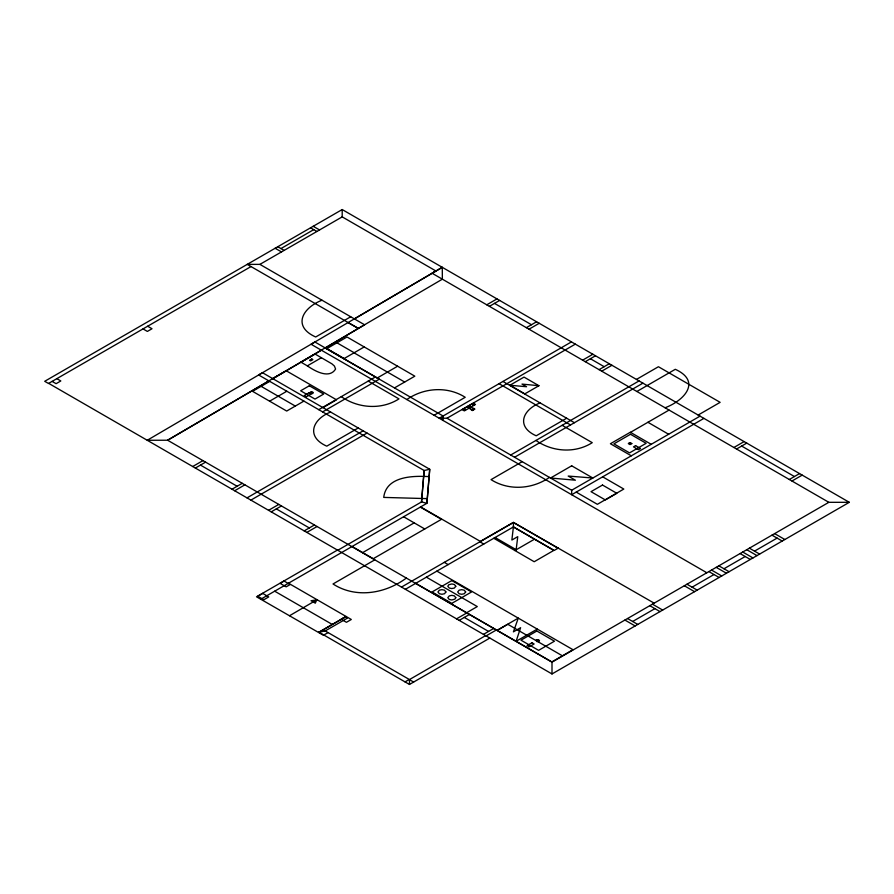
<?xml version="1.0" encoding="UTF-8"?>
<svg xmlns="http://www.w3.org/2000/svg" width="894" height="894" viewBox="0 0 894 894"><rect width="100%" height="100%" fill="white"/><g stroke="black" fill="none" stroke-linecap="round" stroke-linejoin="round"><path stroke-width="1.34" d="M443.1 420.482L443.1 416.001L314.923 342L311.045 344.235L706.841 572.752M474.39 408.659C472.501 412.179 470.188 408.58 474.893 409.072L472.278 410.581L467.271 406.725M516.151 549.788L517.749 536.646L511.86 540.043L513.413 526.935L553.833 550.391L534.199 561.734L493.779 538.266M354.393 318.901L435.937 270.994L342.201 216.873L259.908 264.378L247.213 264.378L358.393 328.456L325.282 347.978L379.313 379.179L322.622 411.899M268.949 380.911L167.614 440.228L442.362 279.185L442.284 267.328L147.242 440.273L167.614 440.228L552 662.152L552 673.953L849.3 502.316L342.201 209.542L44.7 381.302L48.488 383.481L251.002 266.568M272.826 378.676L321.404 350.224M289.555 615.72L317.046 599.706M280.951 248.566L313.727 229.635M322.019 300.228C302.787 307.536 291.779 326.276 315.694 336.993L350.705 316.778M442.284 267.328L432.059 273.229L828.839 502.316L849.3 502.316M272.67 378.587L286.214 370.764L336.524 399.808L322.969 407.63M269.742 381.369L252.521 391.315L286.695 411.05L303.915 401.104M307.324 365.858C314.52 370.82 329.182 379.425 335.585 369.054L334.423 366.048L331.897 363.824L315.079 354.058L300.987 362.193L307.324 365.858L321.427 357.712M269.608 401.183L286.829 391.237M343.855 358.706L364.227 346.939M192.702 466.523L202.927 460.622M195.35 468.054L205.575 462.142M486.761 304.809L496.986 298.909M489.409 306.34L499.634 300.429M318.745 409.664L375.435 376.933M377.246 377.983L397.618 366.216M330.635 412.045C312.33 419.23 305.636 436.808 326.757 446.162L358.237 427.991M394.533 387.884L414.827 376.173L347.006 336.993L326.891 348.604L344.123 358.55M232.015 489.219L242.252 483.319M234.664 490.75L244.889 484.839M526.365 327.673L536.59 321.773M406.826 399.54C423.89 387.638 447.425 385.973 465.215 397.294L434.082 415.274M529.002 329.204L539.238 323.293M247.012 497.88L363.154 430.819M250.89 500.115L367.032 433.065M268.569 510.318L278.794 504.417M271.217 511.849L281.442 505.948M571.445 341.899L439.211 418.236L446.978 418.236L575.334 344.134M469.417 407.966L464.344 410.905L462.187 409.664L473.328 403.228L475.485 404.468L470.367 407.418M470.088 408.357L471.037 407.809M509.893 385.258L524.029 377.1L538.937 385.716L524.812 393.874L509.893 385.258L526.555 386.722L522.007 384.096L538.937 385.716M582.62 360.159L592.856 354.248M585.268 361.69L595.493 355.778M304.195 530.891L314.42 524.979M306.832 532.411L317.057 526.51M540.088 402.892C522.465 409.787 515.771 426.729 536.21 435.803L566.651 418.224M599.069 369.658L609.295 363.746M601.718 371.178L611.943 365.277M337.429 550.078L256.511 596.79L323.416 635.276L328.076 632.583M337.776 550.279L421.521 501.925L426.907 503.3L429.735 469.272L262.512 372.72L258.634 374.966L424.147 470.512L429.735 469.272L426.907 503.3L260.746 599.237M636.45 379.425L658.431 366.73L720.139 402.345L698.147 415.039M510.686 455.024L639.042 380.922M514.564 457.259L642.92 383.157M636.886 391.483L675.305 369.3C701.913 381.526 684.111 400.635 665.08 407.765M362.662 552.615L414.179 522.867M522.174 461.662L491.041 479.631C508.831 490.951 532.366 489.286 549.43 477.396M374.798 559.845L333.015 583.972C355.778 598.768 385.426 593.672 406.357 578.06M630.494 432.338L669.07 410.067M401.495 587.067L513.424 522.442L654.162 603.159M446.978 418.236L571.679 490.236L700.036 416.135M405.373 589.302L513.424 526.924L554.179 550.458L558.202 548.134M703.913 418.381L571.679 494.717L571.679 490.236M514.832 550.548L534.567 539.149M733.896 447.492L744.121 441.591M736.533 449.023L746.758 443.111M466.724 612.669L477.295 606.568L426.393 577.178M456.543 618.849L466.78 612.949M459.203 620.38L469.428 614.48M483.442 634.382L493.678 628.471M405.027 681.899L409.184 679.496L413.631 682.066M323.215 629.778L409.474 679.574L485.598 635.623M486.09 635.902L496.315 630.002M497.109 630.337L518.274 618.123L513.413 631.857L520.61 627.7L516.106 641.3L537.26 629.085M497.198 630.393L507.781 624.28L562.404 655.816M288.483 583.212L351.308 619.486L346.436 622.302L341.173 619.263L346.056 616.447L318.555 632.46L345.43 616.949L347.431 618.112L325.215 630.929L318.979 632.214L409.474 684.458L489.834 638.07M789.324 479.497L799.549 473.585M791.972 481.017L802.197 475.116M552 662.152L828.839 502.316M632.673 621.475L654.9 608.646M692.09 587.179L713.982 574.529M723.972 568.763L745.205 556.504M754.525 551.129L777.098 538.099M558.057 548.223L513.424 522.442L480.402 541.429L420.638 506.92M429.131 476.636C412.682 475.608 386.174 476.245 383.727 497.41L427.298 498.628M537.149 641.154C540.501 641.713 536.813 638.662 536.903 641.009M310.509 393.628L312.542 393.628L313.269 392.79L312.542 391.952L310.509 391.952L310.073 393.371M474.356 408.625L468.221 406.178M348.045 322.566L358.349 328.422L364.618 324.801L259.908 264.378M494.516 303.379L531.472 324.723M590.386 358.729L604.188 366.696M741.651 446.061L794.431 476.536M313.202 226.283L319.549 229.948M647.915 422.281L668.645 434.26M310.553 227.802L316.901 231.468M651.234 444.318L630.315 432.249L610.401 443.737L631.309 455.817M277.777 246.733L284.124 250.398M774.617 533.617L784.854 539.518M275.128 248.253L281.487 251.918M771.98 535.148L782.205 541.049M502.942 381.447L574.417 422.706M499.064 383.682L570.54 424.952M562.158 425.309L592.253 442.675C575.088 453.604 552.391 451.928 535.953 440.44M749.407 548.178L759.632 554.079M746.758 549.698L756.994 555.61M742.735 552.023L752.96 557.934M740.087 553.554L750.312 559.454M602.668 476.837L623.822 489.052L597.371 504.317L576.217 492.102M472.133 403.92L474.323 405.138M463.315 409.005L465.461 410.257M336.949 342.804L354.169 352.739M354.035 352.817L404.68 382.029M718.854 565.813L729.091 571.713M716.217 567.344L726.442 573.244M711.512 570.048L721.737 575.959M708.875 571.579L719.1 577.479M368.194 381.112L398.981 398.892C381.403 410.078 358.148 408.413 341.296 396.645M686.972 584.218L697.197 590.129M684.323 585.749L694.549 591.649M652.441 604.165L662.666 610.066M649.793 605.685L660.018 611.597M261.126 386.342L295.311 406.077M147.666 326.232L152.014 328.746L147.365 331.428L143.018 328.914M495.097 537.506L516.251 549.732M627.554 618.525L637.78 624.437M624.906 620.056L635.142 625.956M420.336 507.099L441.491 519.313L373.234 558.716L352.08 546.502M479.888 541.809L483.766 544.055M403.596 516.754L424.762 528.969M444.307 562.348L448.185 564.595M436.864 571.121L572.987 649.714L551.822 661.929L415.71 583.346M56.847 378.665L60.826 380.956L56.099 383.682L52.131 381.392M200.468 465.092L237.133 486.269M276.324 508.898L309.302 527.941M464.31 617.43L488.56 631.432M48.678 383.37L552 673.953M274.681 591.191L332.3 624.459M513.424 522.442L513.424 526.924M409.474 679.574L409.474 684.458M342.201 209.542L342.201 216.873M424.147 470.512L421.521 501.925L424.147 470.512M445.916 591.962L444.486 593.75L441.927 594.264L439.39 593.75L437.937 591.962L439.39 590.174L441.927 589.66L444.474 590.174L445.916 591.962M455.795 597.673L454.901 599.136L451.805 599.975L449.257 599.461L447.816 597.661L449.269 595.885L451.805 595.359L454.353 595.873L455.795 597.673M455.795 586.263L454.353 588.051L451.805 588.565L449.257 588.051L447.816 586.263L448.71 584.799L451.805 583.961L454.353 584.475L455.795 586.263M465.673 591.962L464.232 593.75L461.684 594.275L459.136 593.75L457.694 591.962L459.136 590.174L461.684 589.66L464.232 590.174L465.673 591.962M316.699 599.908L315.314 603.171L311.056 600.734L316.699 599.908M312.52 392.79C310.341 394.857 310.33 390.723 312.52 392.79M536.277 640.093L536.713 641.512L538.747 641.512L539.473 640.674L538.747 639.836L536.277 640.093M631.801 443.58L630.046 444.597L628.303 443.58L630.046 442.575L631.801 443.58M629.22 443.245C629.465 445.76 632.661 442.139 629.22 443.245M464.724 409.217L464.724 409.217M473.228 404.546L472.479 404.736L473.228 404.546M311.794 358.997L309.547 360.293L310.62 360.908L312.855 359.611L311.794 358.997M309.335 385.772L300.641 390.79L315.001 399.07L323.684 394.053L309.335 385.772M309.19 392.689L304.251 395.539L306.374 396.768L311.302 393.908L309.19 392.689M262.724 593.415L257.785 596.264L263.831 599.751L268.759 596.901L262.724 593.415M284.102 581.066L280.124 583.369L286.158 586.844L290.137 584.553L284.102 581.066M571.679 465.808L550.525 478.022L575.39 480.201L568.193 476.055L592.845 478.022L571.679 465.808M630.505 434.272L613.91 443.849L629.555 452.878L646.15 443.301L630.505 434.272M635.589 445.637L633.477 446.855L638.417 449.704L640.529 448.486L635.589 445.637M602.5 485.04L591.023 491.666L605.327 499.936L616.815 493.298L602.5 485.04M451.805 580.564L432.059 591.962L451.805 603.372L471.551 591.962L451.805 580.564M536.847 631.008L520.978 640.171L538.613 650.351L554.481 641.188L536.847 631.008M532.019 642.752L527.08 645.602L529.192 646.831L534.131 643.982L532.019 642.752"/></g></svg>
